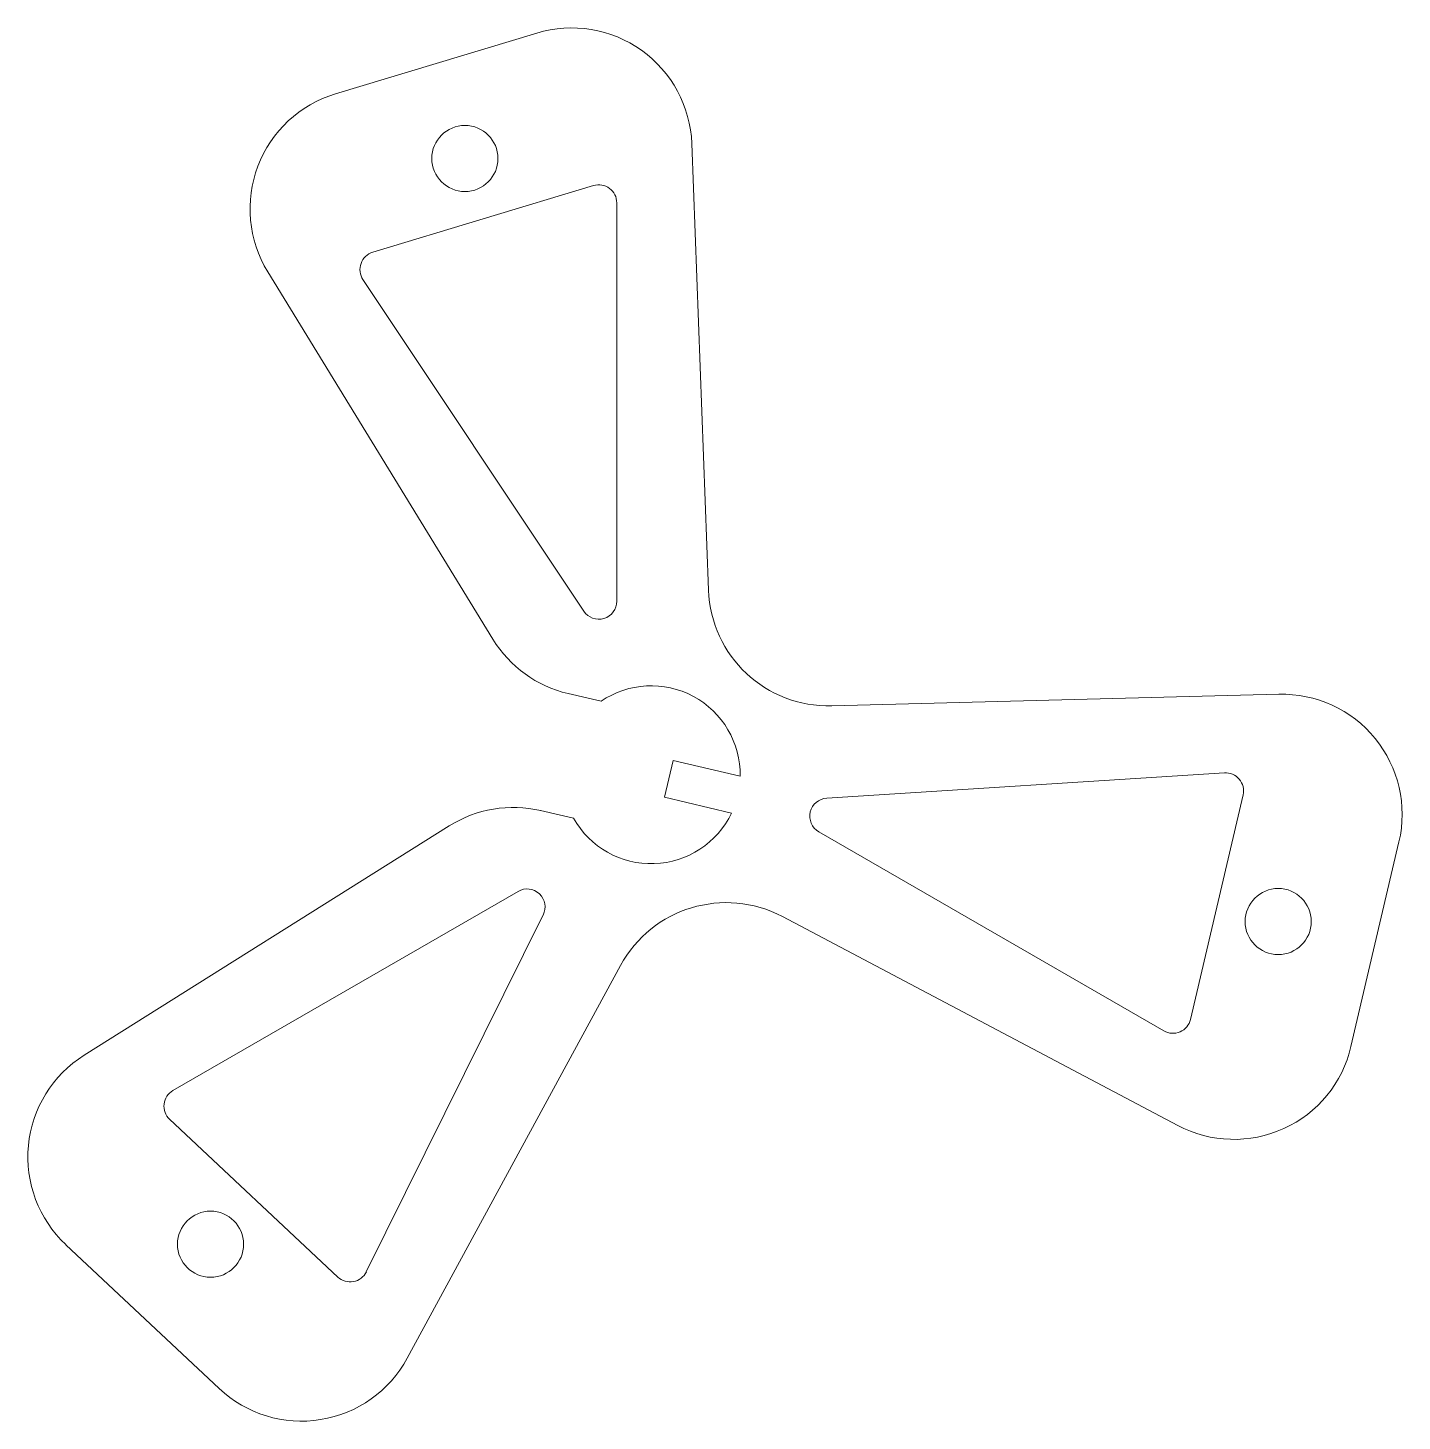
# Model space of a CAD drawing. Header units: inches. Extents: x 0.21 to 2.5, y -0.35 to 1.96.
import ezdxf

# ---------------------------------------------------------------- set-up
doc = ezdxf.new("R2010")
doc.units = ezdxf.units.IN
doc.header["$MEASUREMENT"] = 0

msp = doc.modelspace()

# ---------------------------------------------------------------- linework, layer by layer
at = {"color": 7, "linetype": 'Continuous', "lineweight": 15}
for p, q in [((1.0601, 1.9558), (0.7252, 1.8546)), ((1.3178, 1.7719), (1.3456, 1.0289)), ((1.1544, 1.702), (0.7873, 1.5911)), ((1.1931, 1.0107), (1.1931, 1.6733)), ((0.9872, 0.9472), (0.6126, 1.5587)), ((0.771, 1.5457), (1.1381, 0.9941)), ((1.1121, 0.857), (1.1669, 0.8441)), ((1.5507, 0.8364), (2.2939, 0.8558)), ((1.2866, 0.7457), (1.2723, 0.6844)), ((1.3983, 0.7196), (1.2866, 0.7457)), ((2.2035, 0.7251), (1.5422, 0.683)), ((1.2723, 0.6844), (1.384, 0.6582)), ((2.1472, 0.3149), (2.2346, 0.6883)), ((1.1213, 0.6494), (1.0665, 0.6622)), ((0.3073, 0.2553), (0.9145, 0.6369)), ((1.5291, 0.6271), (2.1029, 0.2958)), ((2.4141, 0.2697), (2.4939, 0.6103)), ((1.0289, 0.5279), (0.455, 0.1966)), ((0.7765, -0.1051), (1.0708, 0.4886)), ((2.1259, 0.1385), (1.4686, 0.4859)), ((1.1994, 0.4045), (0.8446, -0.2489)), ((0.4495, 0.1487), (0.7291, -0.1137)), ((0.2768, -0.0599), (0.5319, -0.2993))]:
    msp.add_line(p, q, dxfattribs=at)
for centre in [(0.9405, 1.7471), (2.2931, 0.4777), (0.5175, -0.0591)]:
    msp.add_circle(centre, 0.055, dxfattribs=at)
for centre, radius, start, end in [((1.118, 1.7644), 0.2, 2.1415, 106.8186), ((0.7831, 1.6632), 0.2, 106.8186, 211.4957), ((1.1631, 1.6733), 0.03, 0, 106.8186), ((0.796, 1.5624), 0.03, 106.8186, 213.6371), ((1.5455, 1.0364), 0.2, 182.1415, 271.4957), ((1.1631, 1.0107), 0.03, 213.6371, 0), ((1.1577, 1.0517), 0.2, 211.4957, 256.8186), ((1.2503, 0.7219), 0.148, 359.1057, 124.3119), ((2.2992, 0.6559), 0.2, 346.8186, 91.4957), ((2.2054, 0.6951), 0.03, 346.8186, 93.6371), ((1.5441, 0.6531), 0.03, 93.6371, 240), ((1.0209, 0.4675), 0.2, 76.8186, 122.1415), ((1.2503, 0.7219), 0.148, 209.3252, 334.5314), ((1.0439, 0.5019), 0.03, 333.6371, 120), ((1.3751, 0.3091), 0.2, 62.1415, 151.4957), ((2.1179, 0.3218), 0.03, 240, 346.8186), ((0.4137, 0.086), 0.2, 122.1415, 226.8186), ((2.2194, 0.3153), 0.2, 242.1415, 346.8186), ((0.47, 0.1706), 0.03, 120, 226.8186), ((0.7497, -0.0918), 0.03, 226.8186, 333.6371), ((0.6688, -0.1534), 0.2, 226.8186, 331.4957)]:
    msp.add_arc(centre, radius, start, end, dxfattribs=at)

doc.saveas('drawing.dxf')
